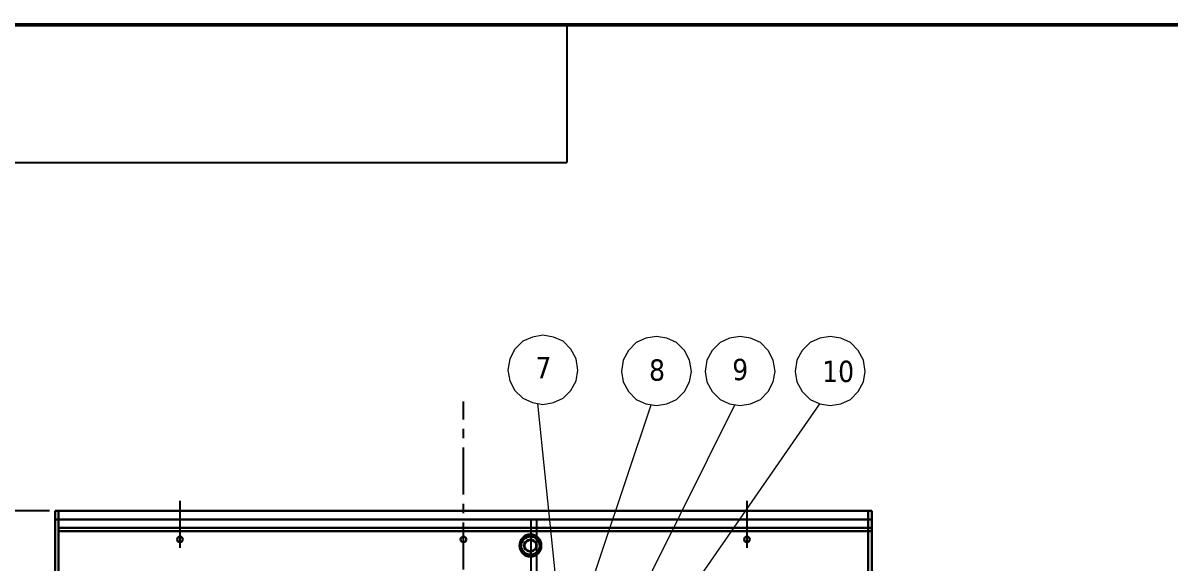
# Model space of a CAD drawing. Header units: millimetres. Extents: x 70841 to 133731, y -170061 to -164340.
# Drawn here: x 127054 to 129077, y -165647 to -164695 of the extents above; entities that cross this region are included whole.
import ezdxf

# ---------------------------------------------------------------- set-up
doc = ezdxf.new("R2010")
doc.units = ezdxf.units.MM
doc.header["$LTSCALE"] = 13
doc.linetypes.add('CENTERX2', pattern=[101.6, 63.5, -12.7, 12.7, -12.7])
for name, color, linetype in [('1', 4, 'Continuous'), ('2', 3, 'Continuous'), ('粗实线', 4, 'Continuous')]:
    doc.layers.add(name, color=color, linetype=linetype)
doc.layers.add('标注、文本', color=3, linetype='Continuous', lineweight=25)
doc.layers.add('铁心', color=3, linetype='Continuous', lineweight=0)
doc.styles.get("Standard").update_dxf_attribs({"font": 'gbenor.shx', "bigfont": 'gbcbig.shx'})
doc.styles.add('Tahoma$001', font='tahoma.ttf', dxfattribs={"height": 2.159784})
doc.dimstyles.new('1-15', dxfattribs={"dimscale": 20, "dimtxt": 3.5, "dimasz": 2, "dimexe": 1.5, "dimexo": 0.5, "dimgap": 0.5, "dimtad": 1, "dimtoh": 1, "dimdec": 1, "dimdsep": 46, "dimtxsty": 'Standard', "dimcen": 2.5, "dimclrd": 3, "dimclre": 3, "dimclrt": 3, "dimadec": 0, "dimazin": 2, "dimtfac": 1, "dimtdec": 1, "dimtmove": 0, "dimatfit": 2, "dimfxl": 1, "dimarcsym": 0})

# ---------------------------------------------------------------- blocks, each defined once
blk = doc.blocks.new('A$C3970166B')
at = {"layer": '标注、文本', "color": 4, "lineweight": 30}
for points in [[(20.3, 13.5), (18.6, 16.9), (16.1, 19.5), (12.7, 20.3), (9.3, 19.5), (6.8, 16.9), (5.1, 13.5), (6.8, 9.3), (9.3, 6.8), (12.7, 5.9), (16.1, 6.8), (18.6, 9.3)], [(19.5, 16.9), (12.7, 20.3), (5.9, 16.9), (5.9, 9.3), (12.7, 5.9), (19.5, 9.3)]]:
    blk.add_lwpolyline(points, close=True, dxfattribs=at)
for major_axis, ratio in [((0, 13.1), 0.967742), ((-11, 0), 0.961538)]:
    blk.add_ellipse((12.7, 13.1), major_axis=major_axis, ratio=ratio, start_param=0, end_param=6.283185, dxfattribs=at)
blk = doc.blocks.new('*D1735')
at = {"layer": 'Defpoints', "color": 0, "transparency": 16777216}
for p in [(126820, -165555), (127110.8, -165555), (127110.8, -167205)]:
    blk.add_point(p, dxfattribs=at)
at = {"layer": '标注、文本', "color": 3, "lineweight": -2, "transparency": 16777216}
for p, q in [((127100.8, -165555), (126790, -165555)), ((126820, -167165), (126820, -165595)), ((127100.8, -167205), (126790, -167205))]:
    blk.add_line(p, q, dxfattribs=at)
at = {"layer": '标注、文本', "color": 3, "transparency": 16777216}
for points in [[(126813.4, -165595), (126826.7, -165595), (126820, -165555)], [(126813.4, -167165), (126826.7, -167165), (126820, -167205)]]:
    blk.add_solid(points, dxfattribs=at)
at = {"layer": '标注、文本', "color": 3, "transparency": 16777216, "insert": (126775, -166380), "char_height": 70, "attachment_point": 5, "rotation": 90}
blk.add_mtext('1650', dxfattribs=at)

msp = doc.modelspace()

# ---------------------------------------------------------------- linework, layer by layer
at = {"layer": '1', "color": 1, "linetype": 'CENTERX2', "lineweight": -3, "ltscale": 0.1}
for p, q in [((127830.768, -167375.129), (127830.768, -165362.152)), ((127330.768, -165537.537), (127330.768, -165636.536)), ((127330.768, -165537.537), (127330.768, -165636.536)), ((128330.768, -165537.537), (128330.768, -165636.536)), ((128330.768, -165537.537), (128330.768, -165636.536))]:
    msp.add_line(p, q, dxfattribs=at)
at = {"layer": '1', "const_width": 6.541}
msp.add_lwpolyline([(126368.528, -169855.834), (133544.528, -169855.834), (133544.528, -164698.084), (126368.528, -164698.084), (126368.528, -169855.834)], dxfattribs=at)
at = {"layer": '2'}
for p in [(128013.028, -164698.084), (126368.528, -164941.021)]:
    msp.add_line(p, (128013.028, -164941.021), dxfattribs=at)
at = {"layer": '标注、文本'}
for p, q in [((127949.768, -165570.95), (127949.768, -167098.978)), ((127959.768, -165570.95), (127959.768, -167098.978))]:
    msp.add_line(p, q, dxfattribs=at)
at = {"layer": '标注、文本', "color": 4, "lineweight": 30}
for points in [[(127960.285, -165615.527), (127957.745, -165610.447), (127953.935, -165606.637), (127948.855, -165605.367), (127943.775, -165606.637), (127939.965, -165610.447), (127937.425, -165615.527), (127939.965, -165621.877), (127943.775, -165625.687), (127948.855, -165626.957), (127953.935, -165625.687), (127957.745, -165621.877)], [(127959.015, -165610.447), (127948.855, -165605.367), (127938.695, -165610.447), (127938.695, -165621.877), (127948.855, -165626.957), (127959.015, -165621.877)]]:
    msp.add_lwpolyline(points, close=True, dxfattribs=at)
for major_axis, ratio in [((0, 19.685), 0.967742), ((-16.51, 0), 0.961538)]:
    msp.add_ellipse((127948.855, -165616.162), major_axis=major_axis, ratio=ratio, start_param=0, end_param=6.283185, dxfattribs=at)
at = {"layer": '粗实线', "lineweight": 30}
for p, q in [((127110.768, -167104.978), (127110.768, -165554.95)), ((128550.768, -165554.95), (127110.768, -165554.95)), ((127110.768, -165584.95), (127110.768, -165554.95)), ((127110.768, -165584.95), (127110.768, -165554.95)), ((128550.768, -165569.95), (127110.768, -165569.95)), ((127116.768, -167098.978), (127116.768, -165554.95)), ((128544.768, -167098.978), (128544.768, -165554.95)), ((128550.768, -167104.978), (128550.768, -165554.95)), ((128550.768, -165584.95), (128550.768, -165554.95)), ((127116.768, -165584.95), (128550.768, -165584.95)), ((127116.768, -165590.95), (128550.768, -165590.95))]:
    msp.add_line(p, q, dxfattribs=at)
for centre in [(127330.768, -165605.142), (127830.768, -165605.142), (128330.768, -165605.142)]:
    msp.add_circle(centre, 5, dxfattribs=at)
at = {"layer": '铁心'}
for points in [[(128032.758, -165306.948), (128029.445, -165287.07), (128020.409, -165269.902), (128006.555, -165256.047), (127989.387, -165248.518), (127971.015, -165245.205), (127952.341, -165248.518), (127935.474, -165256.047), (127921.62, -165269.902), (127912.283, -165287.07), (127909.271, -165306.948), (127912.283, -165325.622), (127921.62, -165342.488), (127935.474, -165356.343), (127952.341, -165364.174), (127971.015, -165367.186), (127989.387, -165364.174), (128006.555, -165356.343), (128020.409, -165342.488), (128029.445, -165325.622)], [(128232.889, -165309.051), (128229.576, -165289.172), (128220.54, -165272.005), (128206.685, -165258.15), (128189.518, -165250.62), (128171.145, -165247.307), (128152.472, -165250.62), (128135.605, -165258.15), (128121.751, -165272.005), (128112.414, -165289.172), (128109.402, -165309.051), (128112.414, -165327.724), (128121.751, -165344.591), (128135.605, -165358.445), (128152.472, -165366.276), (128171.145, -165369.288), (128189.518, -165366.276), (128206.685, -165358.445), (128220.54, -165344.591), (128229.576, -165327.724)], [(128380.561, -165309.051), (128377.248, -165289.172), (128368.212, -165272.005), (128354.358, -165258.15), (128337.19, -165250.62), (128318.818, -165247.307), (128300.144, -165250.62), (128283.277, -165258.15), (128269.423, -165272.005), (128260.086, -165289.172), (128257.074, -165309.051), (128260.086, -165327.724), (128269.423, -165344.591), (128283.277, -165358.445), (128300.144, -165366.276), (128318.818, -165369.288), (128337.19, -165366.276), (128354.358, -165358.445), (128368.212, -165344.591), (128377.248, -165327.724)], [(128539.449, -165309.051), (128536.136, -165289.172), (128527.1, -165272.005), (128513.245, -165258.15), (128496.078, -165250.62), (128477.705, -165247.307), (128459.032, -165250.62), (128442.165, -165258.15), (128428.31, -165272.005), (128418.974, -165289.172), (128415.962, -165309.051), (128418.974, -165327.724), (128428.31, -165344.591), (128442.165, -165358.445), (128459.032, -165366.276), (128477.705, -165369.288), (128496.078, -165366.276), (128513.245, -165358.445), (128527.1, -165344.591), (128536.136, -165327.724)]]:
    msp.add_lwpolyline(points, close=True, dxfattribs=at)
for points in [[(128027.476, -166006.292), (127961.678, -165365.68), (127961.678, -165365.68)], [(128030.766, -165759.087), (128161.809, -165367.782), (128161.809, -165367.782)], [(128116.603, -165755.784), (128309.481, -165367.782), (128309.481, -165367.782)], [(128194.371, -165748.648), (128459.032, -165366.276), (128459.032, -165366.276)]]:
    msp.add_lwpolyline(points, dxfattribs=at)

# ---------------------------------------------------------------- block references
at = {"layer": '标注、文本', "xscale": 1.5, "yscale": 1.5, "zscale": 1.5}
msp.add_blockref('A$C3970166B', (127929.805, -165635.847), dxfattribs=at)

# ---------------------------------------------------------------- texts
at = {"layer": '铁心', "style": 'Tahoma$001'}
for s, height, p in [('7', 37.589, (127957.701, -165321.069)), ('8', 37.589, (128158.086, -165325.485)), ('9', 37.589, (128304.789, -165324.556)), ('10', 37.5893, (128463.318, -165327.778))]:
    msp.add_text(s, height=height, dxfattribs=at).set_placement(p)

# ---------------------------------------------------------------- dimensions: what is measured, and where the dimension line sits
at = {"layer": '标注、文本'}
dim = msp.add_linear_dim(base=(126820.017, -165554.95), p1=(127110.768, -167204.978), p2=(127110.768, -165554.95), angle=90, dimstyle='1-15', dxfattribs=at)
dim.commit()
dim.dimension.update_dxf_attribs({"geometry": '*D1735', "text_midpoint": (126775.017, -166379.964)})

doc.saveas('drawing.dxf')
